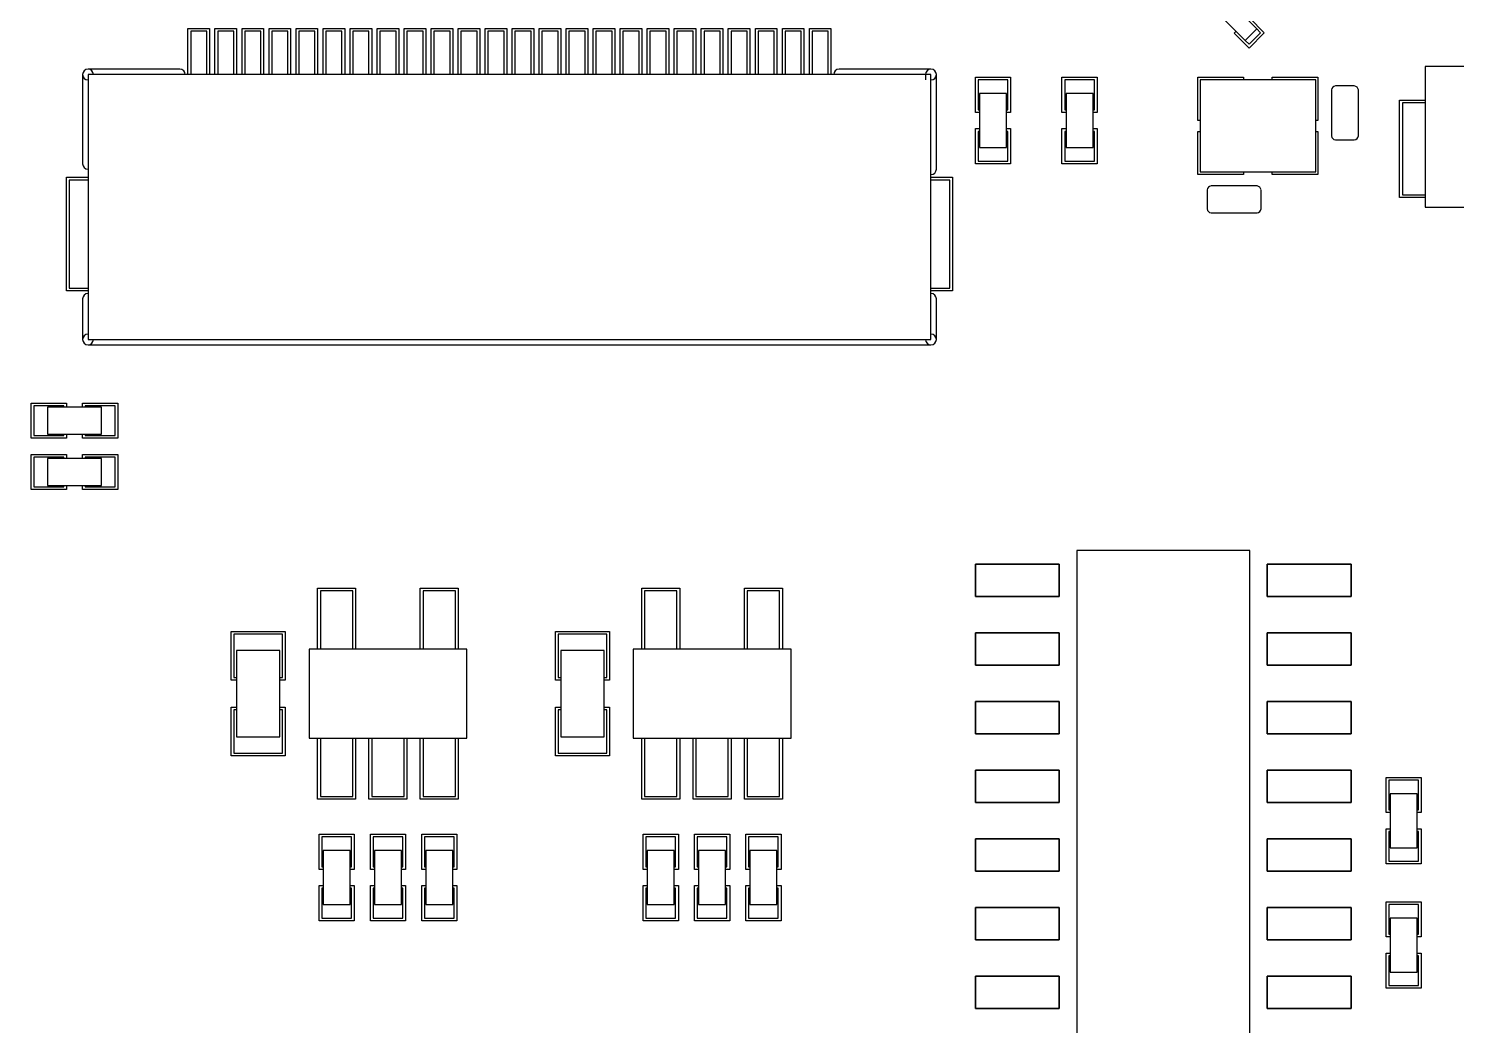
# Model space of a CAD drawing. Header units: millimetres. Extents: x 884 to 1160, y 193 to 343.
# Drawn here: x 1095.96 to 1122.38, y 262.46 to 280.9 of the extents above; entities that cross this region are included whole.
import ezdxf

# ---------------------------------------------------------------- set-up
doc = ezdxf.new("R2010")
doc.units = ezdxf.units.MM
doc.layers.add('', color=7, linetype='Continuous')
doc.layers.add('图层0000', color=7, linetype='Continuous', lineweight=25)

msp = doc.modelspace()

# ---------------------------------------------------------------- hatches: boundary and pattern name
at = {"layer": ''}
h = msp.add_hatch(dxfattribs=at)
h.set_pattern_fill('ANSI37', color=2, scale=0.3)
h.set_pattern_definition([(45, (1074.6578, 219.4562), (-0.673519, 0.673519), []), (135, (1074.6578, 219.4562), (-0.673519, -0.673519), [])])
edge = h.paths.add_edge_path()
edge.add_arc((1076.858, 221.656), 2.2, 180, 270)
edge.add_line((1076.858, 219.456), (1132.858, 219.456))
edge.add_arc((1132.858, 221.656), 2.2, 270, 360)
edge.add_line((1135.058, 221.656), (1135.058, 309.096))
edge.add_arc((1132.858, 309.096), 2.2, 0, 90)
edge.add_line((1132.858, 311.296), (1076.858, 311.296))
edge.add_arc((1076.858, 309.096), 2.2, 90, 180)
edge.add_line((1074.658, 309.096), (1074.658, 221.656))
h.paths.add_polyline_path([(1076.908, 220.946), (1132.808, 220.946), (1132.808, 305.296), (1076.908, 305.296)], flags=16)

# ---------------------------------------------------------------- linework, layer by layer
at = {"layer": '图层0000', "color": 7, "linetype": 'Continuous', "lineweight": 25}
for p, q in [((1118.686, 280.89), (1118.262, 281.314)), ((1118.05, 281.102), (1118.474, 280.678)), ((1118.552, 281.095), (1118.827, 280.819)), ((1098.908, 280.896), (1099.308, 280.896)), ((1098.908, 280.046), (1098.908, 280.896)), ((1099.258, 280.846), (1098.958, 280.846)), ((1098.958, 280.846), (1098.958, 280.046)), ((1099.258, 280.046), (1099.258, 280.846)), ((1099.308, 280.896), (1099.308, 280.046)), ((1099.408, 280.896), (1099.808, 280.896)), ((1099.408, 280.046), (1099.408, 280.896)), ((1099.758, 280.846), (1099.458, 280.846)), ((1099.458, 280.846), (1099.458, 280.046)), ((1099.758, 280.046), (1099.758, 280.846)), ((1099.808, 280.896), (1099.808, 280.046)), ((1099.908, 280.896), (1100.308, 280.896)), ((1099.908, 280.046), (1099.908, 280.896)), ((1100.258, 280.846), (1099.958, 280.846)), ((1099.958, 280.846), (1099.958, 280.046)), ((1100.258, 280.046), (1100.258, 280.846)), ((1100.308, 280.896), (1100.308, 280.046)), ((1100.408, 280.896), (1100.808, 280.896)), ((1100.408, 280.046), (1100.408, 280.896)), ((1100.758, 280.846), (1100.458, 280.846)), ((1100.458, 280.846), (1100.458, 280.046)), ((1100.758, 280.046), (1100.758, 280.846)), ((1100.808, 280.896), (1100.808, 280.046)), ((1100.908, 280.896), (1101.308, 280.896)), ((1100.908, 280.046), (1100.908, 280.896)), ((1101.258, 280.846), (1100.958, 280.846)), ((1100.958, 280.846), (1100.958, 280.046)), ((1101.258, 280.046), (1101.258, 280.846)), ((1101.308, 280.896), (1101.308, 280.046)), ((1101.408, 280.896), (1101.808, 280.896)), ((1101.408, 280.046), (1101.408, 280.896)), ((1101.758, 280.846), (1101.458, 280.846)), ((1101.458, 280.846), (1101.458, 280.046)), ((1101.758, 280.046), (1101.758, 280.846)), ((1101.808, 280.896), (1101.808, 280.046)), ((1101.908, 280.896), (1102.308, 280.896)), ((1101.908, 280.046), (1101.908, 280.896)), ((1102.258, 280.846), (1101.958, 280.846)), ((1101.958, 280.846), (1101.958, 280.046)), ((1102.258, 280.046), (1102.258, 280.846)), ((1102.308, 280.896), (1102.308, 280.046)), ((1102.408, 280.896), (1102.808, 280.896)), ((1102.408, 280.046), (1102.408, 280.896)), ((1102.758, 280.846), (1102.458, 280.846)), ((1102.458, 280.846), (1102.458, 280.046)), ((1102.758, 280.046), (1102.758, 280.846)), ((1102.808, 280.896), (1102.808, 280.046)), ((1102.908, 280.896), (1103.308, 280.896)), ((1102.908, 280.046), (1102.908, 280.896)), ((1103.258, 280.846), (1102.958, 280.846)), ((1102.958, 280.846), (1102.958, 280.046)), ((1103.258, 280.046), (1103.258, 280.846)), ((1103.308, 280.896), (1103.308, 280.046)), ((1103.408, 280.896), (1103.808, 280.896)), ((1103.408, 280.046), (1103.408, 280.896)), ((1103.758, 280.846), (1103.458, 280.846)), ((1103.458, 280.846), (1103.458, 280.046)), ((1103.758, 280.046), (1103.758, 280.846)), ((1103.808, 280.896), (1103.808, 280.046)), ((1103.908, 280.896), (1104.308, 280.896)), ((1103.908, 280.046), (1103.908, 280.896)), ((1104.258, 280.846), (1103.958, 280.846)), ((1103.958, 280.846), (1103.958, 280.046)), ((1104.258, 280.046), (1104.258, 280.846)), ((1104.308, 280.896), (1104.308, 280.046)), ((1104.408, 280.896), (1104.808, 280.896)), ((1104.408, 280.046), (1104.408, 280.896)), ((1104.758, 280.846), (1104.458, 280.846)), ((1104.458, 280.846), (1104.458, 280.046)), ((1104.758, 280.046), (1104.758, 280.846)), ((1104.808, 280.896), (1104.808, 280.046)), ((1104.908, 280.896), (1105.308, 280.896)), ((1104.908, 280.046), (1104.908, 280.896)), ((1105.258, 280.846), (1104.958, 280.846)), ((1104.958, 280.846), (1104.958, 280.046)), ((1105.258, 280.046), (1105.258, 280.846)), ((1105.308, 280.896), (1105.308, 280.046)), ((1105.408, 280.896), (1105.808, 280.896)), ((1105.408, 280.046), (1105.408, 280.896)), ((1105.758, 280.846), (1105.458, 280.846)), ((1105.458, 280.846), (1105.458, 280.046)), ((1105.758, 280.046), (1105.758, 280.846)), ((1105.808, 280.896), (1105.808, 280.046)), ((1105.908, 280.896), (1106.308, 280.896)), ((1105.908, 280.046), (1105.908, 280.896)), ((1106.258, 280.846), (1105.958, 280.846)), ((1105.958, 280.846), (1105.958, 280.046)), ((1106.258, 280.046), (1106.258, 280.846)), ((1106.308, 280.896), (1106.308, 280.046)), ((1106.408, 280.896), (1106.808, 280.896)), ((1106.408, 280.046), (1106.408, 280.896)), ((1106.758, 280.846), (1106.458, 280.846)), ((1106.458, 280.846), (1106.458, 280.046)), ((1106.758, 280.046), (1106.758, 280.846)), ((1106.808, 280.896), (1106.808, 280.046)), ((1106.908, 280.896), (1107.308, 280.896)), ((1106.908, 280.046), (1106.908, 280.896)), ((1107.258, 280.846), (1106.958, 280.846)), ((1106.958, 280.846), (1106.958, 280.046)), ((1107.258, 280.046), (1107.258, 280.846)), ((1107.308, 280.896), (1107.308, 280.046)), ((1107.408, 280.896), (1107.808, 280.896)), ((1107.408, 280.046), (1107.408, 280.896)), ((1107.758, 280.846), (1107.458, 280.846)), ((1107.458, 280.846), (1107.458, 280.046)), ((1107.758, 280.046), (1107.758, 280.846)), ((1107.808, 280.896), (1107.808, 280.046)), ((1107.908, 280.896), (1108.308, 280.896)), ((1107.908, 280.046), (1107.908, 280.896)), ((1108.258, 280.846), (1107.958, 280.846)), ((1107.958, 280.846), (1107.958, 280.046)), ((1108.258, 280.046), (1108.258, 280.846)), ((1108.308, 280.896), (1108.308, 280.046)), ((1108.408, 280.896), (1108.808, 280.896)), ((1108.408, 280.046), (1108.408, 280.896)), ((1108.758, 280.846), (1108.458, 280.846)), ((1108.458, 280.846), (1108.458, 280.046)), ((1108.758, 280.046), (1108.758, 280.846)), ((1108.808, 280.896), (1108.808, 280.046)), ((1108.908, 280.896), (1109.308, 280.896)), ((1108.908, 280.046), (1108.908, 280.896)), ((1109.258, 280.846), (1108.958, 280.846)), ((1108.958, 280.846), (1108.958, 280.046)), ((1109.258, 280.046), (1109.258, 280.846)), ((1109.308, 280.896), (1109.308, 280.046)), ((1109.408, 280.896), (1109.808, 280.896)), ((1109.408, 280.046), (1109.408, 280.896)), ((1109.758, 280.846), (1109.458, 280.846)), ((1109.458, 280.846), (1109.458, 280.046)), ((1109.758, 280.046), (1109.758, 280.846)), ((1109.808, 280.896), (1109.808, 280.046)), ((1109.908, 280.896), (1110.308, 280.896)), ((1109.908, 280.046), (1109.908, 280.896)), ((1110.258, 280.846), (1109.958, 280.846)), ((1109.958, 280.846), (1109.958, 280.046)), ((1110.258, 280.046), (1110.258, 280.846)), ((1110.308, 280.896), (1110.308, 280.046)), ((1110.408, 280.896), (1110.808, 280.896)), ((1110.408, 280.046), (1110.408, 280.896)), ((1110.758, 280.846), (1110.458, 280.846)), ((1110.458, 280.846), (1110.458, 280.046)), ((1110.758, 280.046), (1110.758, 280.846)), ((1110.808, 280.896), (1110.808, 280.046)), ((1118.269, 280.812), (1118.304, 280.848)), ((1118.545, 280.537), (1118.269, 280.812)), ((1118.474, 280.678), (1118.686, 280.89)), ((1118.474, 280.678), (1118.545, 280.607)), ((1118.545, 280.607), (1118.757, 280.819)), ((1118.827, 280.819), (1118.545, 280.537)), ((1118.757, 280.819), (1118.686, 280.89)), ((1098.758, 280.146), (1097.058, 280.146)), ((1112.658, 280.146), (1110.958, 280.146)), ((1124.403, 280.196), (1121.803, 280.196)), ((1121.803, 280.196), (1121.803, 277.596)), ((1096.958, 280.046), (1096.958, 278.396)), ((1097.058, 280.046), (1097.058, 275.146)), ((1112.658, 280.046), (1097.058, 280.046)), ((1112.558, 280.046), (1112.558, 279.946)), ((1112.658, 275.146), (1112.658, 280.046)), ((1112.758, 278.296), (1112.758, 280.046)), ((1113.483, 279.996), (1114.133, 279.996)), ((1113.483, 279.346), (1113.483, 279.996)), ((1114.083, 279.946), (1113.533, 279.946)), ((1113.533, 279.946), (1113.533, 279.396)), ((1114.083, 279.396), (1114.083, 279.946)), ((1114.133, 279.996), (1114.133, 279.346)), ((1115.083, 279.996), (1115.733, 279.996)), ((1115.083, 279.346), (1115.083, 279.996)), ((1115.683, 279.946), (1115.133, 279.946)), ((1115.133, 279.946), (1115.133, 279.396)), ((1115.683, 279.396), (1115.683, 279.946)), ((1115.733, 279.996), (1115.733, 279.346)), ((1117.595, 279.996), (1118.445, 279.996)), ((1117.595, 279.196), (1117.595, 279.996)), ((1119.778, 279.946), (1117.638, 279.946)), ((1117.638, 279.946), (1117.638, 278.246)), ((1118.445, 279.996), (1118.445, 279.946)), ((1118.97, 279.996), (1119.82, 279.996)), ((1118.97, 279.946), (1118.97, 279.996)), ((1119.778, 278.246), (1119.778, 279.946)), ((1119.82, 279.996), (1119.82, 279.196)), ((1114.058, 279.696), (1113.558, 279.696)), ((1113.558, 279.696), (1113.558, 278.696)), ((1114.058, 278.696), (1114.058, 279.696)), ((1115.658, 279.696), (1115.158, 279.696)), ((1115.158, 279.696), (1115.158, 278.696)), ((1115.658, 278.696), (1115.658, 279.696)), ((1120.068, 279.761), (1120.068, 278.911)), ((1120.493, 279.836), (1120.143, 279.836)), ((1120.568, 278.911), (1120.568, 279.761)), ((1113.558, 279.346), (1113.483, 279.346)), ((1113.533, 279.396), (1113.558, 279.396)), ((1114.058, 279.396), (1114.083, 279.396)), ((1114.133, 279.346), (1114.058, 279.346)), ((1115.158, 279.346), (1115.083, 279.346)), ((1115.133, 279.396), (1115.158, 279.396)), ((1115.658, 279.396), (1115.683, 279.396)), ((1115.733, 279.346), (1115.658, 279.346)), ((1121.332, 279.572), (1121.803, 279.572)), ((1121.332, 277.772), (1121.332, 279.572)), ((1121.803, 279.522), (1121.382, 279.522)), ((1121.382, 279.522), (1121.382, 277.822)), ((1117.638, 279.196), (1117.595, 279.196)), ((1119.82, 279.196), (1119.778, 279.196)), ((1113.483, 279.046), (1113.558, 279.046)), ((1113.483, 278.396), (1113.483, 279.046)), ((1113.558, 278.996), (1113.533, 278.996)), ((1113.533, 278.996), (1113.533, 278.446)), ((1114.058, 279.046), (1114.133, 279.046)), ((1114.083, 278.996), (1114.058, 278.996)), ((1114.083, 278.446), (1114.083, 278.996)), ((1114.133, 279.046), (1114.133, 278.396)), ((1115.083, 279.046), (1115.158, 279.046)), ((1115.083, 278.396), (1115.083, 279.046)), ((1115.158, 278.996), (1115.133, 278.996)), ((1115.133, 278.996), (1115.133, 278.446)), ((1115.658, 279.046), (1115.733, 279.046)), ((1115.683, 278.996), (1115.658, 278.996)), ((1115.683, 278.446), (1115.683, 278.996)), ((1115.733, 279.046), (1115.733, 278.396)), ((1117.595, 278.996), (1117.638, 278.996)), ((1117.595, 278.196), (1117.595, 278.996)), ((1119.778, 278.996), (1119.82, 278.996)), ((1119.82, 278.996), (1119.82, 278.196)), ((1120.143, 278.836), (1120.493, 278.836)), ((1113.558, 278.696), (1114.058, 278.696)), ((1115.158, 278.696), (1115.658, 278.696)), ((1114.133, 278.396), (1113.483, 278.396)), ((1113.533, 278.446), (1114.083, 278.446)), ((1115.733, 278.396), (1115.083, 278.396)), ((1115.133, 278.446), (1115.683, 278.446)), ((1096.658, 278.146), (1097.058, 278.146)), ((1096.658, 276.046), (1096.658, 278.146)), ((1097.058, 278.096), (1096.708, 278.096)), ((1096.708, 278.096), (1096.708, 276.096)), ((1112.658, 278.146), (1113.058, 278.146)), ((1113.008, 278.096), (1112.658, 278.096)), ((1113.008, 276.096), (1113.008, 278.096)), ((1113.058, 278.146), (1113.058, 276.046)), ((1118.445, 278.196), (1117.595, 278.196)), ((1117.638, 278.246), (1119.778, 278.246)), ((1118.445, 278.246), (1118.445, 278.196)), ((1118.97, 278.196), (1118.97, 278.246)), ((1119.82, 278.196), (1118.97, 278.196)), ((1117.768, 277.911), (1117.768, 277.561)), ((1118.693, 277.986), (1117.843, 277.986)), ((1118.768, 277.561), (1118.768, 277.911)), ((1121.803, 277.772), (1121.332, 277.772)), ((1121.382, 277.822), (1121.803, 277.822)), ((1117.843, 277.486), (1118.693, 277.486)), ((1121.803, 277.596), (1124.403, 277.596)), ((1097.058, 276.046), (1096.658, 276.046)), ((1096.708, 276.096), (1097.058, 276.096)), ((1096.958, 275.896), (1096.958, 275.146)), ((1112.658, 276.096), (1113.008, 276.096)), ((1113.058, 276.046), (1112.658, 276.046)), ((1112.758, 275.146), (1112.758, 275.896)), ((1097.058, 275.146), (1112.658, 275.146)), ((1097.058, 275.046), (1112.658, 275.046)), ((1096.008, 273.971), (1096.658, 273.971)), ((1096.008, 273.321), (1096.008, 273.971)), ((1096.608, 273.921), (1096.058, 273.921)), ((1096.058, 273.921), (1096.058, 273.371)), ((1096.308, 273.896), (1096.308, 273.396)), ((1097.308, 273.896), (1096.308, 273.896)), ((1096.608, 273.896), (1096.608, 273.921)), ((1096.658, 273.971), (1096.658, 273.896)), ((1096.958, 273.971), (1097.608, 273.971)), ((1096.958, 273.896), (1096.958, 273.971)), ((1097.558, 273.921), (1097.008, 273.921)), ((1097.008, 273.921), (1097.008, 273.896)), ((1097.308, 273.396), (1097.308, 273.896)), ((1097.558, 273.371), (1097.558, 273.921)), ((1097.608, 273.971), (1097.608, 273.321)), ((1096.658, 273.321), (1096.008, 273.321)), ((1096.058, 273.371), (1096.608, 273.371)), ((1096.308, 273.396), (1097.308, 273.396)), ((1096.608, 273.371), (1096.608, 273.396)), ((1096.658, 273.396), (1096.658, 273.321)), ((1096.958, 273.321), (1096.958, 273.396)), ((1097.608, 273.321), (1096.958, 273.321)), ((1097.008, 273.396), (1097.008, 273.371)), ((1097.008, 273.371), (1097.558, 273.371)), ((1096.008, 273.021), (1096.658, 273.021)), ((1096.008, 272.371), (1096.008, 273.021)), ((1096.608, 272.971), (1096.058, 272.971)), ((1096.058, 272.971), (1096.058, 272.421)), ((1096.608, 272.946), (1096.608, 272.971)), ((1096.658, 273.021), (1096.658, 272.946)), ((1096.958, 273.021), (1097.608, 273.021)), ((1096.958, 272.946), (1096.958, 273.021)), ((1097.558, 272.971), (1097.008, 272.971)), ((1097.008, 272.971), (1097.008, 272.946)), ((1097.558, 272.421), (1097.558, 272.971)), ((1097.608, 273.021), (1097.608, 272.371)), ((1096.308, 272.946), (1096.308, 272.446)), ((1097.308, 272.946), (1096.308, 272.946)), ((1097.308, 272.446), (1097.308, 272.946)), ((1096.308, 272.446), (1097.308, 272.446)), ((1096.608, 272.421), (1096.608, 272.446)), ((1096.658, 272.446), (1096.658, 272.371)), ((1096.958, 272.371), (1096.958, 272.446)), ((1097.008, 272.446), (1097.008, 272.421)), ((1096.658, 272.371), (1096.008, 272.371)), ((1096.058, 272.421), (1096.608, 272.421)), ((1097.608, 272.371), (1096.958, 272.371)), ((1097.008, 272.421), (1097.558, 272.421)), ((1118.558, 271.246), (1115.358, 271.246)), ((1115.358, 271.246), (1115.358, 261.246)), ((1118.558, 261.246), (1118.558, 271.246)), ((1115.032, 270.991), (1113.483, 270.991)), ((1113.483, 270.991), (1113.483, 270.392)), ((1113.483, 270.991), (1115.032, 270.991)), ((1113.483, 270.392), (1113.483, 270.991)), ((1115.032, 270.392), (1115.032, 270.991)), ((1115.032, 270.991), (1115.032, 270.392)), ((1120.432, 270.991), (1118.883, 270.991)), ((1118.883, 270.991), (1118.883, 270.392)), ((1118.883, 270.991), (1120.432, 270.991)), ((1118.883, 270.392), (1118.883, 270.991)), ((1120.432, 270.392), (1120.432, 270.991)), ((1120.432, 270.991), (1120.432, 270.392)), ((1101.308, 270.546), (1102.008, 270.546)), ((1101.308, 269.421), (1101.308, 270.546)), ((1101.958, 270.496), (1101.358, 270.496)), ((1101.358, 270.496), (1101.358, 269.421)), ((1101.958, 269.421), (1101.958, 270.496)), ((1102.008, 270.546), (1102.008, 269.421)), ((1103.208, 270.546), (1103.908, 270.546)), ((1103.208, 269.421), (1103.208, 270.546)), ((1103.858, 270.496), (1103.258, 270.496)), ((1103.258, 270.496), (1103.258, 269.421)), ((1103.858, 269.421), (1103.858, 270.496)), ((1103.908, 270.546), (1103.908, 269.421)), ((1107.308, 270.546), (1108.008, 270.546)), ((1107.308, 269.421), (1107.308, 270.546)), ((1107.958, 270.496), (1107.358, 270.496)), ((1107.358, 270.496), (1107.358, 269.421)), ((1107.958, 269.421), (1107.958, 270.496)), ((1108.008, 270.546), (1108.008, 269.421)), ((1109.208, 270.546), (1109.908, 270.546)), ((1109.208, 269.421), (1109.208, 270.546)), ((1109.858, 270.496), (1109.258, 270.496)), ((1109.258, 270.496), (1109.258, 269.421)), ((1109.858, 269.421), (1109.858, 270.496)), ((1109.908, 270.546), (1109.908, 269.421)), ((1113.483, 270.392), (1115.032, 270.392)), ((1115.032, 270.392), (1113.483, 270.392)), ((1118.883, 270.392), (1120.432, 270.392)), ((1120.432, 270.392), (1118.883, 270.392)), ((1099.708, 269.746), (1100.708, 269.746)), ((1099.708, 268.846), (1099.708, 269.746)), ((1100.658, 269.696), (1099.758, 269.696)), ((1099.758, 269.696), (1099.758, 268.896)), ((1100.658, 268.896), (1100.658, 269.696)), ((1100.708, 269.746), (1100.708, 268.846)), ((1105.708, 269.746), (1106.708, 269.746)), ((1105.708, 268.846), (1105.708, 269.746)), ((1106.658, 269.696), (1105.758, 269.696)), ((1105.758, 269.696), (1105.758, 268.896)), ((1106.658, 268.896), (1106.658, 269.696)), ((1106.708, 269.746), (1106.708, 268.846)), ((1115.032, 269.721), (1113.483, 269.721)), ((1113.483, 269.721), (1113.483, 269.122)), ((1113.483, 269.721), (1115.032, 269.721)), ((1113.483, 269.122), (1113.483, 269.721)), ((1115.032, 269.122), (1115.032, 269.721)), ((1115.032, 269.721), (1115.032, 269.122)), ((1120.432, 269.721), (1118.883, 269.721)), ((1118.883, 269.721), (1118.883, 269.122)), ((1118.883, 269.721), (1120.432, 269.721)), ((1118.883, 269.122), (1118.883, 269.721)), ((1120.432, 269.122), (1120.432, 269.721)), ((1120.432, 269.721), (1120.432, 269.122)), ((1100.608, 269.396), (1099.808, 269.396)), ((1099.808, 269.396), (1099.808, 267.796)), ((1100.608, 267.796), (1100.608, 269.396)), ((1104.068, 269.421), (1101.148, 269.421)), ((1101.148, 269.421), (1101.148, 267.771)), ((1104.068, 267.771), (1104.068, 269.421)), ((1106.608, 269.396), (1105.808, 269.396)), ((1105.808, 269.396), (1105.808, 267.796)), ((1106.608, 267.796), (1106.608, 269.396)), ((1110.068, 269.421), (1107.148, 269.421)), ((1107.148, 269.421), (1107.148, 267.771)), ((1110.068, 267.771), (1110.068, 269.421)), ((1113.483, 269.122), (1115.032, 269.122)), ((1115.032, 269.122), (1113.483, 269.122)), ((1118.883, 269.122), (1120.432, 269.122)), ((1120.432, 269.122), (1118.883, 269.122)), ((1099.808, 268.846), (1099.708, 268.846)), ((1099.758, 268.896), (1099.808, 268.896)), ((1100.608, 268.896), (1100.658, 268.896)), ((1100.708, 268.846), (1100.608, 268.846)), ((1105.808, 268.846), (1105.708, 268.846)), ((1105.758, 268.896), (1105.808, 268.896)), ((1106.608, 268.896), (1106.658, 268.896)), ((1106.708, 268.846), (1106.608, 268.846)), ((1099.708, 268.346), (1099.808, 268.346)), ((1099.708, 267.446), (1099.708, 268.346)), ((1099.808, 268.296), (1099.758, 268.296)), ((1099.758, 268.296), (1099.758, 267.496)), ((1100.608, 268.346), (1100.708, 268.346)), ((1100.658, 268.296), (1100.608, 268.296)), ((1100.658, 267.496), (1100.658, 268.296)), ((1100.708, 268.346), (1100.708, 267.446)), ((1105.708, 268.346), (1105.808, 268.346)), ((1105.708, 267.446), (1105.708, 268.346)), ((1105.808, 268.296), (1105.758, 268.296)), ((1105.758, 268.296), (1105.758, 267.496)), ((1106.608, 268.346), (1106.708, 268.346)), ((1106.658, 268.296), (1106.608, 268.296)), ((1106.658, 267.496), (1106.658, 268.296)), ((1106.708, 268.346), (1106.708, 267.446)), ((1115.032, 268.451), (1113.483, 268.451)), ((1113.483, 268.451), (1113.483, 267.852)), ((1113.483, 268.451), (1115.032, 268.451)), ((1113.483, 267.852), (1113.483, 268.451)), ((1115.032, 267.852), (1115.032, 268.451)), ((1115.032, 268.451), (1115.032, 267.852)), ((1120.432, 268.451), (1118.883, 268.451)), ((1118.883, 268.451), (1118.883, 267.852)), ((1118.883, 268.451), (1120.432, 268.451)), ((1118.883, 267.852), (1118.883, 268.451)), ((1120.432, 267.852), (1120.432, 268.451)), ((1120.432, 268.451), (1120.432, 267.852)), ((1099.808, 267.796), (1100.608, 267.796)), ((1101.148, 267.771), (1104.068, 267.771)), ((1101.308, 266.646), (1101.308, 267.771)), ((1101.358, 267.771), (1101.358, 266.696)), ((1101.958, 266.696), (1101.958, 267.771)), ((1102.008, 267.771), (1102.008, 266.646)), ((1102.258, 266.646), (1102.258, 267.771)), ((1102.308, 267.771), (1102.308, 266.696)), ((1102.908, 266.696), (1102.908, 267.771)), ((1102.958, 267.771), (1102.958, 266.646)), ((1103.208, 266.646), (1103.208, 267.771)), ((1103.258, 267.771), (1103.258, 266.696)), ((1103.858, 266.696), (1103.858, 267.771)), ((1103.908, 267.771), (1103.908, 266.646)), ((1105.808, 267.796), (1106.608, 267.796)), ((1107.148, 267.771), (1110.068, 267.771)), ((1107.308, 266.646), (1107.308, 267.771)), ((1107.358, 267.771), (1107.358, 266.696)), ((1107.958, 266.696), (1107.958, 267.771)), ((1108.008, 267.771), (1108.008, 266.646)), ((1108.258, 266.646), (1108.258, 267.771)), ((1108.308, 267.771), (1108.308, 266.696)), ((1108.908, 266.696), (1108.908, 267.771)), ((1108.958, 267.771), (1108.958, 266.646)), ((1109.208, 266.646), (1109.208, 267.771)), ((1109.258, 267.771), (1109.258, 266.696)), ((1109.858, 266.696), (1109.858, 267.771)), ((1109.908, 267.771), (1109.908, 266.646)), ((1113.483, 267.852), (1115.032, 267.852)), ((1115.032, 267.852), (1113.483, 267.852)), ((1118.883, 267.852), (1120.432, 267.852)), ((1120.432, 267.852), (1118.883, 267.852)), ((1100.708, 267.446), (1099.708, 267.446)), ((1099.758, 267.496), (1100.658, 267.496)), ((1106.708, 267.446), (1105.708, 267.446)), ((1105.758, 267.496), (1106.658, 267.496)), ((1115.032, 267.181), (1113.483, 267.181)), ((1113.483, 267.181), (1113.483, 266.582)), ((1113.483, 267.181), (1115.032, 267.181)), ((1113.483, 266.582), (1113.483, 267.181)), ((1115.032, 266.582), (1115.032, 267.181)), ((1115.032, 267.181), (1115.032, 266.582)), ((1120.432, 267.181), (1118.883, 267.181)), ((1118.883, 267.181), (1118.883, 266.582)), ((1118.883, 267.181), (1120.432, 267.181)), ((1118.883, 266.582), (1118.883, 267.181)), ((1120.432, 266.582), (1120.432, 267.181)), ((1120.432, 267.181), (1120.432, 266.582)), ((1121.083, 267.046), (1121.733, 267.046)), ((1121.083, 266.396), (1121.083, 267.046)), ((1121.683, 266.996), (1121.133, 266.996)), ((1121.133, 266.996), (1121.133, 266.446)), ((1121.683, 266.446), (1121.683, 266.996)), ((1121.733, 267.046), (1121.733, 266.396)), ((1102.008, 266.646), (1101.308, 266.646)), ((1101.358, 266.696), (1101.958, 266.696)), ((1102.958, 266.646), (1102.258, 266.646)), ((1102.308, 266.696), (1102.908, 266.696)), ((1103.908, 266.646), (1103.208, 266.646)), ((1103.258, 266.696), (1103.858, 266.696)), ((1108.008, 266.646), (1107.308, 266.646)), ((1107.358, 266.696), (1107.958, 266.696)), ((1108.958, 266.646), (1108.258, 266.646)), ((1108.308, 266.696), (1108.908, 266.696)), ((1109.908, 266.646), (1109.208, 266.646)), ((1109.258, 266.696), (1109.858, 266.696)), ((1121.658, 266.746), (1121.158, 266.746)), ((1121.158, 266.746), (1121.158, 265.746)), ((1121.658, 265.746), (1121.658, 266.746)), ((1113.483, 266.582), (1115.032, 266.582)), ((1115.032, 266.582), (1113.483, 266.582)), ((1118.883, 266.582), (1120.432, 266.582)), ((1120.432, 266.582), (1118.883, 266.582)), ((1121.158, 266.396), (1121.083, 266.396)), ((1121.133, 266.446), (1121.158, 266.446)), ((1121.658, 266.446), (1121.683, 266.446)), ((1121.733, 266.396), (1121.658, 266.396)), ((1101.333, 265.996), (1101.983, 265.996)), ((1101.333, 265.346), (1101.333, 265.996)), ((1101.933, 265.946), (1101.383, 265.946)), ((1101.383, 265.946), (1101.383, 265.396)), ((1101.933, 265.396), (1101.933, 265.946)), ((1101.983, 265.996), (1101.983, 265.346)), ((1102.283, 265.996), (1102.933, 265.996)), ((1102.283, 265.346), (1102.283, 265.996)), ((1102.883, 265.946), (1102.333, 265.946)), ((1102.333, 265.946), (1102.333, 265.396)), ((1102.883, 265.396), (1102.883, 265.946)), ((1102.933, 265.996), (1102.933, 265.346)), ((1103.233, 265.996), (1103.883, 265.996)), ((1103.233, 265.346), (1103.233, 265.996)), ((1103.833, 265.946), (1103.283, 265.946)), ((1103.283, 265.946), (1103.283, 265.396)), ((1103.833, 265.396), (1103.833, 265.946)), ((1103.883, 265.996), (1103.883, 265.346)), ((1107.333, 265.996), (1107.983, 265.996)), ((1107.333, 265.346), (1107.333, 265.996)), ((1107.933, 265.946), (1107.383, 265.946)), ((1107.383, 265.946), (1107.383, 265.396)), ((1107.933, 265.396), (1107.933, 265.946)), ((1107.983, 265.996), (1107.983, 265.346)), ((1108.283, 265.996), (1108.933, 265.996)), ((1108.283, 265.346), (1108.283, 265.996)), ((1108.883, 265.946), (1108.333, 265.946)), ((1108.333, 265.946), (1108.333, 265.396)), ((1108.883, 265.396), (1108.883, 265.946)), ((1108.933, 265.996), (1108.933, 265.346)), ((1109.233, 265.996), (1109.883, 265.996)), ((1109.233, 265.346), (1109.233, 265.996)), ((1109.833, 265.946), (1109.283, 265.946)), ((1109.283, 265.946), (1109.283, 265.396)), ((1109.833, 265.396), (1109.833, 265.946)), ((1109.883, 265.996), (1109.883, 265.346)), ((1115.032, 265.911), (1113.483, 265.911)), ((1113.483, 265.911), (1113.483, 265.312)), ((1113.483, 265.911), (1115.032, 265.911)), ((1113.483, 265.312), (1113.483, 265.911)), ((1115.032, 265.312), (1115.032, 265.911)), ((1115.032, 265.911), (1115.032, 265.312)), ((1120.432, 265.911), (1118.883, 265.911)), ((1118.883, 265.911), (1118.883, 265.312)), ((1118.883, 265.911), (1120.432, 265.911)), ((1118.883, 265.312), (1118.883, 265.911)), ((1120.432, 265.312), (1120.432, 265.911)), ((1120.432, 265.911), (1120.432, 265.312)), ((1121.083, 266.096), (1121.158, 266.096)), ((1121.083, 265.446), (1121.083, 266.096)), ((1121.158, 266.046), (1121.133, 266.046)), ((1121.133, 266.046), (1121.133, 265.496)), ((1121.658, 266.096), (1121.733, 266.096)), ((1121.683, 266.046), (1121.658, 266.046)), ((1121.683, 265.496), (1121.683, 266.046)), ((1121.733, 266.096), (1121.733, 265.446)), ((1101.908, 265.696), (1101.408, 265.696)), ((1101.408, 265.696), (1101.408, 264.696)), ((1101.908, 264.696), (1101.908, 265.696)), ((1102.858, 265.696), (1102.358, 265.696)), ((1102.358, 265.696), (1102.358, 264.696)), ((1102.858, 264.696), (1102.858, 265.696)), ((1103.808, 265.696), (1103.308, 265.696)), ((1103.308, 265.696), (1103.308, 264.696)), ((1103.808, 264.696), (1103.808, 265.696)), ((1107.908, 265.696), (1107.408, 265.696)), ((1107.408, 265.696), (1107.408, 264.696)), ((1107.908, 264.696), (1107.908, 265.696)), ((1108.858, 265.696), (1108.358, 265.696)), ((1108.358, 265.696), (1108.358, 264.696)), ((1108.858, 264.696), (1108.858, 265.696)), ((1109.808, 265.696), (1109.308, 265.696)), ((1109.308, 265.696), (1109.308, 264.696)), ((1109.808, 264.696), (1109.808, 265.696)), ((1121.158, 265.746), (1121.658, 265.746)), ((1101.408, 265.346), (1101.333, 265.346)), ((1101.383, 265.396), (1101.408, 265.396)), ((1101.908, 265.396), (1101.933, 265.396)), ((1101.983, 265.346), (1101.908, 265.346)), ((1102.358, 265.346), (1102.283, 265.346)), ((1102.333, 265.396), (1102.358, 265.396)), ((1102.858, 265.396), (1102.883, 265.396)), ((1102.933, 265.346), (1102.858, 265.346)), ((1103.308, 265.346), (1103.233, 265.346)), ((1103.283, 265.396), (1103.308, 265.396)), ((1103.808, 265.396), (1103.833, 265.396)), ((1103.883, 265.346), (1103.808, 265.346)), ((1107.408, 265.346), (1107.333, 265.346)), ((1107.383, 265.396), (1107.408, 265.396)), ((1107.908, 265.396), (1107.933, 265.396)), ((1107.983, 265.346), (1107.908, 265.346)), ((1108.358, 265.346), (1108.283, 265.346)), ((1108.333, 265.396), (1108.358, 265.396)), ((1108.858, 265.396), (1108.883, 265.396)), ((1108.933, 265.346), (1108.858, 265.346)), ((1109.308, 265.346), (1109.233, 265.346)), ((1109.283, 265.396), (1109.308, 265.396)), ((1109.808, 265.396), (1109.833, 265.396)), ((1109.883, 265.346), (1109.808, 265.346)), ((1113.483, 265.312), (1115.032, 265.312)), ((1115.032, 265.312), (1113.483, 265.312)), ((1118.883, 265.312), (1120.432, 265.312)), ((1120.432, 265.312), (1118.883, 265.312)), ((1121.733, 265.446), (1121.083, 265.446)), ((1121.133, 265.496), (1121.683, 265.496)), ((1101.333, 265.046), (1101.408, 265.046)), ((1101.333, 264.396), (1101.333, 265.046)), ((1101.908, 265.046), (1101.983, 265.046)), ((1101.983, 265.046), (1101.983, 264.396)), ((1102.283, 265.046), (1102.358, 265.046)), ((1102.283, 264.396), (1102.283, 265.046)), ((1102.858, 265.046), (1102.933, 265.046)), ((1102.933, 265.046), (1102.933, 264.396)), ((1103.233, 265.046), (1103.308, 265.046)), ((1103.233, 264.396), (1103.233, 265.046)), ((1103.808, 265.046), (1103.883, 265.046)), ((1103.883, 265.046), (1103.883, 264.396)), ((1107.333, 265.046), (1107.408, 265.046)), ((1107.333, 264.396), (1107.333, 265.046)), ((1107.908, 265.046), (1107.983, 265.046)), ((1107.983, 265.046), (1107.983, 264.396)), ((1108.283, 265.046), (1108.358, 265.046)), ((1108.283, 264.396), (1108.283, 265.046)), ((1108.858, 265.046), (1108.933, 265.046)), ((1108.933, 265.046), (1108.933, 264.396)), ((1109.233, 265.046), (1109.308, 265.046)), ((1109.233, 264.396), (1109.233, 265.046)), ((1109.808, 265.046), (1109.883, 265.046)), ((1109.883, 265.046), (1109.883, 264.396)), ((1101.408, 264.996), (1101.383, 264.996)), ((1101.383, 264.996), (1101.383, 264.446)), ((1101.933, 264.996), (1101.908, 264.996)), ((1101.933, 264.446), (1101.933, 264.996)), ((1102.358, 264.996), (1102.333, 264.996)), ((1102.333, 264.996), (1102.333, 264.446)), ((1102.883, 264.996), (1102.858, 264.996)), ((1102.883, 264.446), (1102.883, 264.996)), ((1103.308, 264.996), (1103.283, 264.996)), ((1103.283, 264.996), (1103.283, 264.446)), ((1103.833, 264.996), (1103.808, 264.996)), ((1103.833, 264.446), (1103.833, 264.996)), ((1107.408, 264.996), (1107.383, 264.996)), ((1107.383, 264.996), (1107.383, 264.446)), ((1107.933, 264.996), (1107.908, 264.996)), ((1107.933, 264.446), (1107.933, 264.996)), ((1108.358, 264.996), (1108.333, 264.996)), ((1108.333, 264.996), (1108.333, 264.446)), ((1108.883, 264.996), (1108.858, 264.996)), ((1108.883, 264.446), (1108.883, 264.996)), ((1109.308, 264.996), (1109.283, 264.996)), ((1109.283, 264.996), (1109.283, 264.446)), ((1109.833, 264.996), (1109.808, 264.996)), ((1109.833, 264.446), (1109.833, 264.996)), ((1101.408, 264.696), (1101.908, 264.696)), ((1102.358, 264.696), (1102.858, 264.696)), ((1103.308, 264.696), (1103.808, 264.696)), ((1107.408, 264.696), (1107.908, 264.696)), ((1108.358, 264.696), (1108.858, 264.696)), ((1109.308, 264.696), (1109.808, 264.696)), ((1115.032, 264.641), (1113.483, 264.641)), ((1113.483, 264.641), (1113.483, 264.042)), ((1113.483, 264.641), (1115.032, 264.641)), ((1113.483, 264.042), (1113.483, 264.641)), ((1115.032, 264.042), (1115.032, 264.641)), ((1115.032, 264.641), (1115.032, 264.042)), ((1120.432, 264.641), (1118.883, 264.641)), ((1118.883, 264.641), (1118.883, 264.042)), ((1118.883, 264.641), (1120.432, 264.641)), ((1118.883, 264.042), (1118.883, 264.641)), ((1120.432, 264.042), (1120.432, 264.641)), ((1120.432, 264.641), (1120.432, 264.042)), ((1121.083, 264.746), (1121.733, 264.746)), ((1121.083, 264.096), (1121.083, 264.746)), ((1121.683, 264.696), (1121.133, 264.696)), ((1121.133, 264.696), (1121.133, 264.146)), ((1121.683, 264.146), (1121.683, 264.696)), ((1121.733, 264.746), (1121.733, 264.096)), ((1101.983, 264.396), (1101.333, 264.396)), ((1101.383, 264.446), (1101.933, 264.446)), ((1102.933, 264.396), (1102.283, 264.396)), ((1102.333, 264.446), (1102.883, 264.446)), ((1103.883, 264.396), (1103.233, 264.396)), ((1103.283, 264.446), (1103.833, 264.446)), ((1107.983, 264.396), (1107.333, 264.396)), ((1107.383, 264.446), (1107.933, 264.446)), ((1108.933, 264.396), (1108.283, 264.396)), ((1108.333, 264.446), (1108.883, 264.446)), ((1109.883, 264.396), (1109.233, 264.396)), ((1109.283, 264.446), (1109.833, 264.446)), ((1121.658, 264.446), (1121.158, 264.446)), ((1121.158, 264.446), (1121.158, 263.446)), ((1121.658, 263.446), (1121.658, 264.446)), ((1113.483, 264.042), (1115.032, 264.042)), ((1115.032, 264.042), (1113.483, 264.042)), ((1118.883, 264.042), (1120.432, 264.042)), ((1120.432, 264.042), (1118.883, 264.042)), ((1121.158, 264.096), (1121.083, 264.096)), ((1121.133, 264.146), (1121.158, 264.146)), ((1121.658, 264.146), (1121.683, 264.146)), ((1121.733, 264.096), (1121.658, 264.096)), ((1121.083, 263.796), (1121.158, 263.796)), ((1121.083, 263.146), (1121.083, 263.796)), ((1121.158, 263.746), (1121.133, 263.746)), ((1121.133, 263.746), (1121.133, 263.196)), ((1121.658, 263.796), (1121.733, 263.796)), ((1121.683, 263.746), (1121.658, 263.746)), ((1121.683, 263.196), (1121.683, 263.746)), ((1121.733, 263.796), (1121.733, 263.146)), ((1115.032, 263.371), (1113.483, 263.371)), ((1113.483, 263.371), (1113.483, 262.772)), ((1113.483, 263.371), (1115.032, 263.371)), ((1113.483, 262.772), (1113.483, 263.371)), ((1115.032, 262.772), (1115.032, 263.371)), ((1115.032, 263.371), (1115.032, 262.772)), ((1120.432, 263.371), (1118.883, 263.371)), ((1118.883, 263.371), (1118.883, 262.772)), ((1118.883, 263.371), (1120.432, 263.371)), ((1118.883, 262.772), (1118.883, 263.371)), ((1120.432, 262.772), (1120.432, 263.371)), ((1120.432, 263.371), (1120.432, 262.772)), ((1121.133, 263.196), (1121.683, 263.196)), ((1121.158, 263.446), (1121.658, 263.446)), ((1121.733, 263.146), (1121.083, 263.146)), ((1113.483, 262.772), (1115.032, 262.772)), ((1115.032, 262.772), (1113.483, 262.772)), ((1118.883, 262.772), (1120.432, 262.772)), ((1120.432, 262.772), (1118.883, 262.772))]:
    msp.add_line(p, q, dxfattribs=at)
for centre, radius, start, end in [((1097.058, 280.046), 0.1, 90, 270), ((1097.058, 280.046), 0.1, 0, 180), ((1098.758, 280.046), 0.1, 0, 90), ((1110.958, 280.046), 0.1, 90, 180), ((1112.658, 280.046), 0.1, 0, 180), ((1112.658, 280.046), 0.1, 270, 90), ((1120.155, 279.749), 0.0884, 98.1301, 171.8699), ((1120.48, 279.749), 0.0884, 8.1301, 81.8699), ((1120.155, 278.924), 0.0884, 188.1301, 261.8699), ((1120.48, 278.924), 0.0884, 278.1301, 351.8699), ((1097.058, 278.396), 0.1, 180, 270), ((1112.658, 278.296), 0.1, 270, 0), ((1117.855, 277.899), 0.0884, 98.1301, 171.8699), ((1118.68, 277.899), 0.0884, 8.1301, 81.8699), ((1117.855, 277.574), 0.0884, 188.1301, 261.8699), ((1118.68, 277.574), 0.0884, 278.1301, 351.8699), ((1097.058, 275.896), 0.1, 90, 180), ((1112.658, 275.896), 0.1, 0, 90), ((1097.058, 275.146), 0.1, 90, 270), ((1097.058, 275.146), 0.1, 180, 0), ((1112.658, 275.146), 0.1, 180, 0), ((1112.658, 275.146), 0.1, 270, 90)]:
    msp.add_arc(centre, radius, start, end, dxfattribs=at)

doc.saveas('drawing.dxf')
